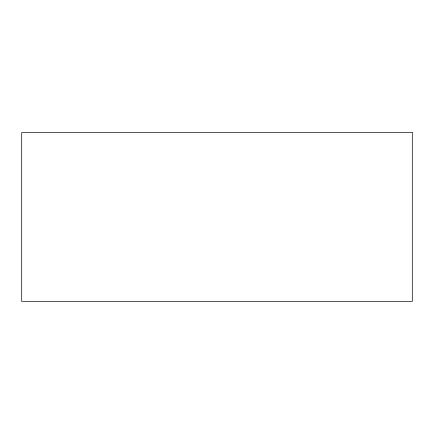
<?xml version="1.0" encoding="UTF-8"?>
<svg xmlns="http://www.w3.org/2000/svg" width="434" height="434" viewBox="0 0 434 434"><rect width="100%" height="100%" fill="white"/><g stroke="black" fill="none" stroke-linecap="round" stroke-linejoin="round"><path stroke-width="0.65" d="M412.3 132.582L21.7 132.582L21.7 301.418L412.3 301.418L412.3 132.582"/></g></svg>
